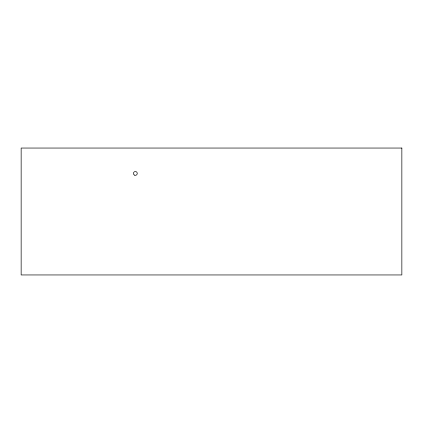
<?xml version="1.0" encoding="UTF-8"?>
<svg xmlns="http://www.w3.org/2000/svg" width="423" height="423" viewBox="0 0 423 423"><rect width="100%" height="100%" fill="white"/><g stroke="black" fill="none" stroke-linecap="round" stroke-linejoin="round"><path stroke-width="0.63" d="M401.85 148.05L21.15 148.05L21.15 274.95L401.85 274.95L401.85 148.05M134.408 175.08A1.904 1.904 0 0 0 137.264 173.43A1.904 1.904 0 0 0 134.408 171.78A1.904 1.904 0 0 0 134.408 175.08"/></g></svg>
